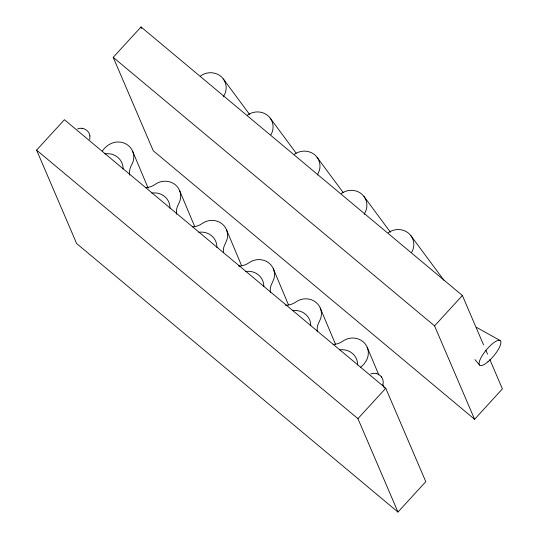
<?xml version="1.0" encoding="UTF-8"?>
<svg xmlns="http://www.w3.org/2000/svg" width="539" height="539" viewBox="0 0 539 539"><rect width="100%" height="100%" fill="white"/><g stroke="black" fill="none" stroke-linecap="round" stroke-linejoin="round"><path stroke-width="0.81" d="M383.067 384.091C384.071 379.584 381.026 374.706 376.559 373.601M89.764 139.527L89.925 135.875M317.377 175.027L319.304 170.654A16.413 15.49 -23.2 0 0 313.274 153.73A16.413 15.49 -23.2 0 0 294.402 154.329M364.196 214.448L366.21 209.853A16.413 15.49 -23.2 0 0 360.187 192.928A16.413 15.49 -23.2 0 0 341.315 193.535M489.843 359.56L502.409 388.889L474.589 419.281L153.244 150.738L113.217 57.343L141.036 26.95L462.381 295.493L483.557 344.893M36.591 150.112L64.41 119.719L385.756 388.262L425.783 481.657L397.964 512.05L76.619 243.507L36.591 150.112L357.936 418.655L397.964 512.05M474.589 419.281L434.562 325.893L462.381 295.493M357.936 418.655L385.756 388.262M360.712 367.187L363.859 364.317L366.203 360.82A16.433 15.51 -23.2 0 0 368.144 350.572A16.426 15.503 -23.2 0 0 342.743 341.214A16.413 15.49 -23.2 0 1 333.102 344.421M77.569 128.929C82.723 126.598 89.285 130.323 89.939 135.936M370.691 373.978L373.588 373.298L376.62 373.615M82.521 128.39L82.029 128.316M476.678 327.456L500.098 340.507M113.217 57.343L434.562 325.893M474.94 359.607L479.562 365.031M381.316 376.761L381.625 377.179M410.92 235.725L443.893 280.226M364.007 196.526L390.485 232.262M317.094 157.321L343.073 192.383M270.187 118.115L296.167 153.177M223.274 78.91L249.752 114.645M485.868 350.296L487.525 354.157M141.036 26.95L141.703 28.493M367.174 347.231L378.809 374.915M382.69 384.145L384.3 387.992M320.26 308.025L335.453 344.172M273.347 268.82L288.54 304.966M226.441 229.621L241.627 265.761M179.527 190.415L194.72 226.562M132.614 151.21L148.131 188.124M357.573 365.058L357.445 362.262A16.426 15.503 -23.2 0 0 339.489 349.892M102.322 151.25A17.093 16.136 -23.2 0 1 108.191 145.2A16.413 15.49 -23.2 0 1 128.477 145.651A16.413 15.49 -23.2 0 1 131.644 164.806A16.413 15.49 -23.2 0 0 129.71 175.054M104.943 153.878A16.413 15.49 -23.2 0 1 123.081 169.037M317.356 331.869A16.413 15.49 -23.2 0 1 317.855 324.896L320.732 318.34A16.413 15.49 -23.2 0 0 314.709 301.416A16.413 15.49 -23.2 0 0 295.837 302.015A16.413 15.49 -23.2 0 1 285.461 305.215M270.443 292.664A16.413 15.49 -23.2 0 1 270.942 285.697L273.825 279.135A16.413 15.49 -23.2 0 0 267.795 262.21A16.413 15.49 -23.2 0 0 248.924 262.81A16.413 15.49 -23.2 0 1 238.548 266.017M223.436 252.771A16.413 15.49 -23.2 0 1 224.029 246.491L226.912 239.929A16.413 15.49 -23.2 0 0 220.882 223.005A16.413 15.49 -23.2 0 0 202.017 223.611A16.413 15.49 -23.2 0 1 192.369 226.811M176.624 214.259A16.413 15.49 -23.2 0 1 177.115 207.286L179.999 200.73A16.413 15.49 -23.2 0 0 173.969 183.799A16.413 15.49 -23.2 0 0 155.104 184.405A16.413 15.49 -23.2 0 1 145.456 187.606M151.85 193.083A16.413 15.49 -23.2 0 1 169.994 208.243M292.589 310.693A16.413 15.49 -23.2 0 1 310.727 325.852M198.763 232.289A16.413 15.49 -23.2 0 1 216.9 247.448M245.676 271.488A16.413 15.49 -23.2 0 1 263.814 286.647M388.228 232.74A16.413 15.49 -23.2 0 1 408.515 233.185A16.413 15.49 -23.2 0 1 411.681 252.34M247.489 115.124A16.413 15.49 -23.2 0 1 267.782 115.575A16.413 15.49 -23.2 0 1 270.949 134.73M200.582 75.925A16.413 15.49 -23.2 0 1 220.869 76.37A16.413 15.49 -23.2 0 1 224.035 95.524A16.413 15.49 -23.2 0 0 223.368 96.798M487.963 361.784A16.015 4.77 -50.1 0 0 500.3 340.661A16.015 4.77 -50.1 0 0 481.751 356.326A16.015 4.77 -50.1 0 0 487.963 361.784"/></g></svg>
